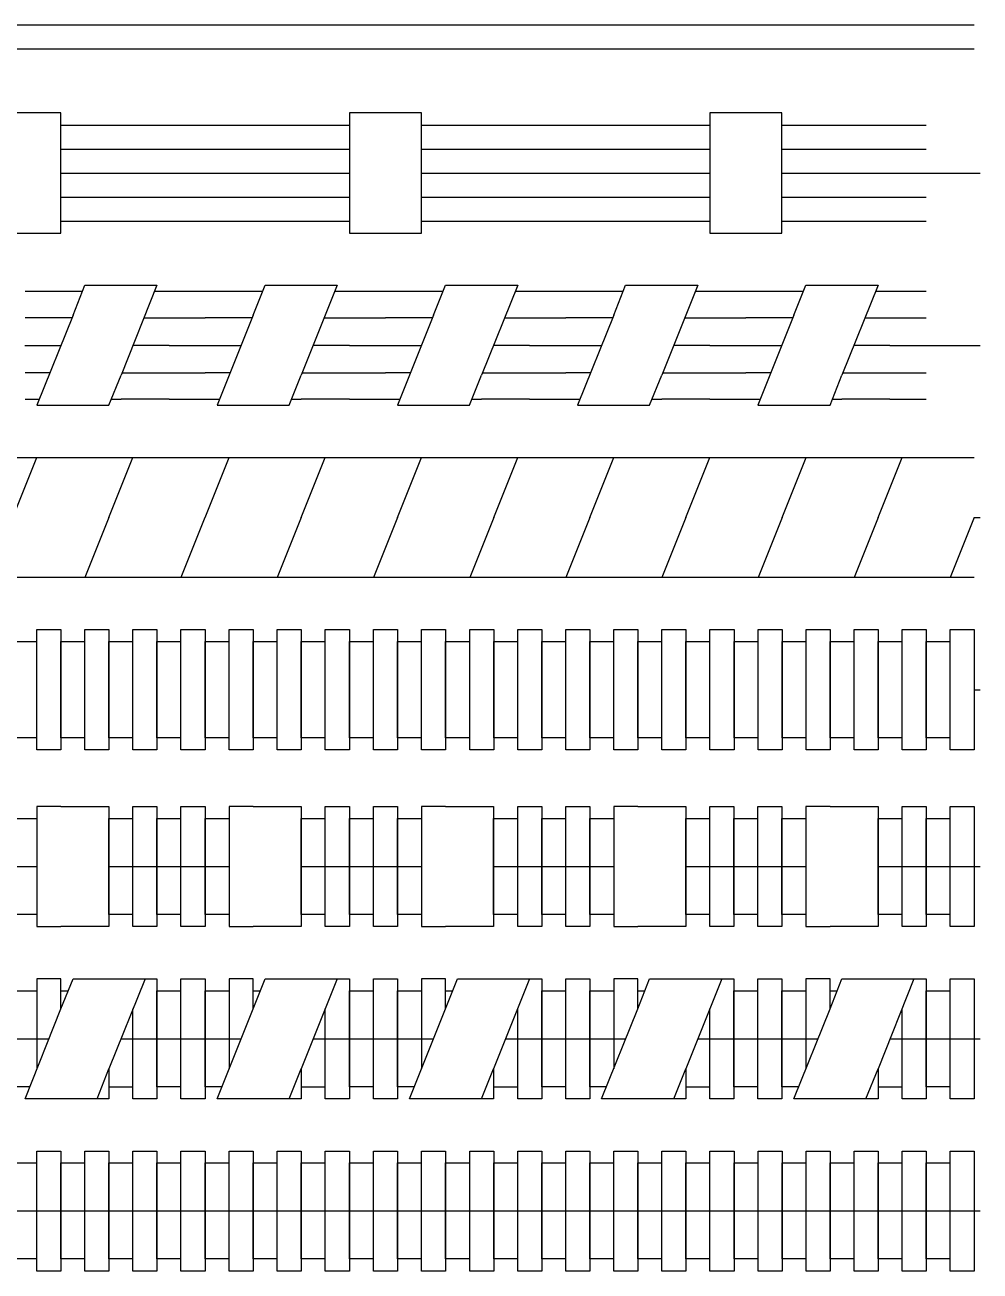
# Model space of a CAD drawing. Header units: inches. Extents: x 47316 to 59086, y 3141 to 11743.
# Drawn here: x 47394.4 to 47434.2, y 7550.7 to 7602.6 of the extents above; entities that cross this region are included whole.
import ezdxf

# ---------------------------------------------------------------- set-up
doc = ezdxf.new("R2010")
doc.units = ezdxf.units.IN
doc.header["$MEASUREMENT"] = 0

msp = doc.modelspace()

# ---------------------------------------------------------------- linework, layer by layer
at = {"color": 0, "lineweight": -3}
for p, q in [((47393.925, 7602.622), (47395.926, 7602.622)), ((47395.926, 7602.622), (47397.927, 7602.622)), ((47397.927, 7602.622), (47399.928, 7602.622)), ((47399.928, 7602.622), (47401.942, 7602.622)), ((47401.942, 7602.622), (47403.943, 7602.622)), ((47403.943, 7602.622), (47405.945, 7602.622)), ((47405.945, 7602.622), (47407.946, 7602.622)), ((47407.946, 7602.622), (47409.947, 7602.622)), ((47409.947, 7602.622), (47411.948, 7602.622)), ((47411.948, 7602.622), (47413.962, 7602.622)), ((47413.962, 7602.622), (47415.963, 7602.622)), ((47415.963, 7602.622), (47417.964, 7602.622)), ((47417.964, 7602.622), (47419.965, 7602.622)), ((47419.965, 7602.622), (47421.967, 7602.622)), ((47421.967, 7602.622), (47423.98, 7602.622)), ((47423.98, 7602.622), (47425.982, 7602.622)), ((47425.982, 7602.622), (47427.983, 7602.622)), ((47427.983, 7602.622), (47429.984, 7602.622)), ((47429.984, 7602.622), (47431.985, 7602.622)), ((47431.985, 7602.622), (47433.986, 7602.622)), ((47393.925, 7601.622), (47395.926, 7601.622)), ((47395.926, 7601.622), (47397.927, 7601.622)), ((47397.927, 7601.622), (47399.928, 7601.622)), ((47399.928, 7601.622), (47401.942, 7601.622)), ((47401.942, 7601.622), (47403.943, 7601.622)), ((47403.943, 7601.622), (47405.945, 7601.622)), ((47405.945, 7601.622), (47407.946, 7601.622)), ((47407.946, 7601.622), (47409.947, 7601.622)), ((47409.947, 7601.622), (47411.948, 7601.622)), ((47411.948, 7601.622), (47413.962, 7601.622)), ((47413.962, 7601.622), (47415.963, 7601.622)), ((47415.963, 7601.622), (47417.964, 7601.622)), ((47417.964, 7601.622), (47419.965, 7601.622)), ((47419.965, 7601.622), (47421.967, 7601.622)), ((47421.967, 7601.622), (47423.98, 7601.622)), ((47423.98, 7601.622), (47425.982, 7601.622)), ((47425.982, 7601.622), (47427.983, 7601.622)), ((47427.983, 7601.622), (47429.984, 7601.622)), ((47429.984, 7601.622), (47431.985, 7601.622)), ((47431.985, 7601.622), (47433.986, 7601.622)), ((47394.431, 7598.953), (47392.924, 7598.953)), ((47395.926, 7598.953), (47394.431, 7598.953)), ((47395.926, 7593.938), (47395.926, 7598.953)), ((47409.453, 7598.953), (47407.946, 7598.953)), ((47407.946, 7598.953), (47407.946, 7593.938)), ((47410.948, 7598.953), (47409.453, 7598.953)), ((47410.948, 7593.938), (47410.948, 7598.953)), ((47424.474, 7598.953), (47422.967, 7598.953)), ((47422.967, 7598.953), (47422.967, 7593.938)), ((47425.969, 7598.953), (47424.474, 7598.953)), ((47425.969, 7593.938), (47425.969, 7598.953)), ((47395.926, 7598.447), (47397.927, 7598.447)), ((47397.927, 7598.447), (47399.928, 7598.447)), ((47399.928, 7598.447), (47401.942, 7598.447)), ((47401.942, 7598.447), (47403.943, 7598.447)), ((47403.943, 7598.447), (47405.945, 7598.447)), ((47405.945, 7598.447), (47407.946, 7598.447)), ((47410.948, 7598.447), (47412.949, 7598.447)), ((47412.949, 7598.447), (47414.95, 7598.447)), ((47414.95, 7598.447), (47416.964, 7598.447)), ((47416.964, 7598.447), (47418.965, 7598.447)), ((47418.965, 7598.447), (47420.966, 7598.447)), ((47420.966, 7598.447), (47422.967, 7598.447)), ((47425.969, 7598.447), (47427.97, 7598.447)), ((47427.97, 7598.447), (47429.984, 7598.447)), ((47429.984, 7598.447), (47431.985, 7598.447)), ((47395.926, 7597.446), (47397.927, 7597.446)), ((47397.927, 7597.446), (47399.928, 7597.446)), ((47399.928, 7597.446), (47401.942, 7597.446)), ((47401.942, 7597.446), (47403.943, 7597.446)), ((47403.943, 7597.446), (47405.945, 7597.446)), ((47405.945, 7597.446), (47407.946, 7597.446)), ((47410.948, 7597.446), (47412.949, 7597.446)), ((47412.949, 7597.446), (47414.95, 7597.446)), ((47414.95, 7597.446), (47416.964, 7597.446)), ((47416.964, 7597.446), (47418.965, 7597.446)), ((47418.965, 7597.446), (47420.966, 7597.446)), ((47420.966, 7597.446), (47422.967, 7597.446)), ((47425.969, 7597.446), (47427.97, 7597.446)), ((47427.97, 7597.446), (47429.984, 7597.446)), ((47429.984, 7597.446), (47431.985, 7597.446)), ((47395.926, 7596.446), (47397.927, 7596.446)), ((47397.927, 7596.446), (47399.928, 7596.446)), ((47399.928, 7596.446), (47401.942, 7596.446)), ((47401.942, 7596.446), (47403.943, 7596.446)), ((47403.943, 7596.446), (47405.945, 7596.446)), ((47405.945, 7596.446), (47407.946, 7596.446)), ((47410.948, 7596.446), (47412.949, 7596.446)), ((47412.949, 7596.446), (47414.95, 7596.446)), ((47414.95, 7596.446), (47416.964, 7596.446)), ((47416.964, 7596.446), (47418.965, 7596.446)), ((47418.965, 7596.446), (47420.966, 7596.446)), ((47420.966, 7596.446), (47422.967, 7596.446)), ((47425.969, 7596.446), (47427.97, 7596.446)), ((47427.97, 7596.446), (47429.984, 7596.446)), ((47429.984, 7596.446), (47431.985, 7596.446)), ((47431.985, 7596.446), (47434.234, 7596.446)), ((47395.926, 7595.445), (47397.927, 7595.445)), ((47397.927, 7595.445), (47399.928, 7595.445)), ((47399.928, 7595.445), (47401.942, 7595.445)), ((47401.942, 7595.445), (47403.943, 7595.445)), ((47403.943, 7595.445), (47405.945, 7595.445)), ((47405.945, 7595.445), (47407.946, 7595.445)), ((47410.948, 7595.445), (47412.949, 7595.445)), ((47412.949, 7595.445), (47414.95, 7595.445)), ((47414.95, 7595.445), (47416.964, 7595.445)), ((47416.964, 7595.445), (47418.965, 7595.445)), ((47418.965, 7595.445), (47420.966, 7595.445)), ((47420.966, 7595.445), (47422.967, 7595.445)), ((47425.969, 7595.445), (47427.97, 7595.445)), ((47427.97, 7595.445), (47429.984, 7595.445)), ((47429.984, 7595.445), (47431.985, 7595.445)), ((47395.926, 7594.444), (47397.927, 7594.444)), ((47397.927, 7594.444), (47399.928, 7594.444)), ((47399.928, 7594.444), (47401.942, 7594.444)), ((47401.942, 7594.444), (47403.943, 7594.444)), ((47403.943, 7594.444), (47405.945, 7594.444)), ((47405.945, 7594.444), (47407.946, 7594.444)), ((47410.948, 7594.444), (47412.949, 7594.444)), ((47412.949, 7594.444), (47414.95, 7594.444)), ((47414.95, 7594.444), (47416.964, 7594.444)), ((47416.964, 7594.444), (47418.965, 7594.444)), ((47418.965, 7594.444), (47420.966, 7594.444)), ((47420.966, 7594.444), (47422.967, 7594.444)), ((47425.969, 7594.444), (47427.97, 7594.444)), ((47427.97, 7594.444), (47429.984, 7594.444)), ((47429.984, 7594.444), (47431.985, 7594.444)), ((47392.924, 7593.938), (47394.431, 7593.938)), ((47394.431, 7593.938), (47395.926, 7593.938)), ((47407.946, 7593.938), (47409.453, 7593.938)), ((47409.453, 7593.938), (47410.948, 7593.938)), ((47422.967, 7593.938), (47424.474, 7593.938)), ((47424.474, 7593.938), (47425.969, 7593.938)), ((47396.432, 7590.528), (47396.927, 7591.776)), ((47396.927, 7591.776), (47398.434, 7591.776)), ((47398.434, 7591.776), (47399.928, 7591.776)), ((47399.928, 7591.776), (47398.434, 7588.021)), ((47403.943, 7590.528), (47404.437, 7591.776)), ((47404.437, 7591.776), (47405.945, 7591.776)), ((47405.945, 7591.776), (47407.439, 7591.776)), ((47407.439, 7591.776), (47405.945, 7588.021)), ((47411.454, 7590.528), (47411.948, 7591.776)), ((47411.948, 7591.776), (47413.455, 7591.776)), ((47413.455, 7591.776), (47414.962, 7591.776)), ((47414.962, 7591.776), (47413.455, 7588.021)), ((47418.965, 7590.528), (47419.459, 7591.776)), ((47419.459, 7591.776), (47420.966, 7591.776)), ((47420.966, 7591.776), (47422.473, 7591.776)), ((47422.473, 7591.776), (47420.966, 7588.021)), ((47426.476, 7590.528), (47426.97, 7591.776)), ((47426.97, 7591.776), (47428.477, 7591.776)), ((47428.477, 7591.776), (47429.984, 7591.776)), ((47429.984, 7591.776), (47428.477, 7588.021)), ((47394.431, 7591.529), (47396.432, 7591.529)), ((47396.432, 7591.529), (47396.828, 7591.529)), ((47399.83, 7591.529), (47400.435, 7591.529)), ((47400.435, 7591.529), (47401.942, 7591.529)), ((47401.942, 7591.529), (47403.943, 7591.529)), ((47403.943, 7591.529), (47404.339, 7591.529)), ((47407.34, 7591.529), (47407.946, 7591.529)), ((47407.946, 7591.529), (47409.453, 7591.529)), ((47409.453, 7591.529), (47411.454, 7591.529)), ((47411.454, 7591.529), (47411.849, 7591.529)), ((47414.851, 7591.529), (47415.457, 7591.529)), ((47415.457, 7591.529), (47416.964, 7591.529)), ((47416.964, 7591.529), (47418.965, 7591.529)), ((47418.965, 7591.529), (47419.36, 7591.529)), ((47422.362, 7591.529), (47422.967, 7591.529)), ((47422.967, 7591.529), (47424.474, 7591.529)), ((47424.474, 7591.529), (47426.476, 7591.529)), ((47426.476, 7591.529), (47426.871, 7591.529)), ((47429.885, 7591.529), (47430.478, 7591.529)), ((47430.478, 7591.529), (47431.985, 7591.529)), ((47396.383, 7590.417), (47394.431, 7590.417)), ((47396.432, 7590.528), (47394.925, 7586.773)), ((47399.385, 7590.417), (47400.435, 7590.417)), ((47400.435, 7590.417), (47401.942, 7590.417)), ((47403.894, 7590.417), (47401.942, 7590.417)), ((47403.943, 7590.528), (47402.436, 7586.773)), ((47406.896, 7590.417), (47407.946, 7590.417)), ((47407.946, 7590.417), (47409.453, 7590.417)), ((47411.405, 7590.417), (47409.453, 7590.417)), ((47411.454, 7590.528), (47409.947, 7586.773)), ((47414.407, 7590.417), (47415.457, 7590.417)), ((47415.457, 7590.417), (47416.964, 7590.417)), ((47418.915, 7590.417), (47416.964, 7590.417)), ((47418.965, 7590.528), (47417.458, 7586.773)), ((47421.917, 7590.417), (47422.967, 7590.417)), ((47422.967, 7590.417), (47424.474, 7590.417)), ((47426.426, 7590.417), (47424.474, 7590.417)), ((47426.476, 7590.528), (47424.969, 7586.773)), ((47429.428, 7590.417), (47430.478, 7590.417)), ((47430.478, 7590.417), (47431.985, 7590.417)), ((47394.419, 7589.268), (47394.431, 7589.268)), ((47394.431, 7589.268), (47395.926, 7589.268)), ((47400.435, 7589.268), (47398.928, 7589.268)), ((47400.435, 7589.268), (47401.942, 7589.268)), ((47401.942, 7589.268), (47403.437, 7589.268)), ((47407.946, 7589.268), (47406.439, 7589.268)), ((47407.946, 7589.268), (47409.453, 7589.268)), ((47409.453, 7589.268), (47410.948, 7589.268)), ((47415.457, 7589.268), (47413.949, 7589.268)), ((47415.457, 7589.268), (47416.964, 7589.268)), ((47416.964, 7589.268), (47418.458, 7589.268)), ((47422.967, 7589.268), (47421.473, 7589.268)), ((47422.967, 7589.268), (47424.474, 7589.268)), ((47424.474, 7589.268), (47425.969, 7589.268)), ((47430.478, 7589.268), (47428.983, 7589.268)), ((47430.478, 7589.268), (47431.985, 7589.268)), ((47431.985, 7589.268), (47434.234, 7589.268)), ((47395.481, 7588.119), (47394.431, 7588.119)), ((47397.927, 7586.773), (47398.434, 7588.021)), ((47398.483, 7588.119), (47400.435, 7588.119)), ((47400.435, 7588.119), (47401.942, 7588.119)), ((47402.992, 7588.119), (47401.942, 7588.119)), ((47405.438, 7586.773), (47405.945, 7588.021)), ((47405.994, 7588.119), (47407.946, 7588.119)), ((47407.946, 7588.119), (47409.453, 7588.119)), ((47410.503, 7588.119), (47409.453, 7588.119)), ((47412.949, 7586.773), (47413.455, 7588.021)), ((47413.505, 7588.119), (47415.457, 7588.119)), ((47415.457, 7588.119), (47416.964, 7588.119)), ((47418.014, 7588.119), (47416.964, 7588.119)), ((47420.46, 7586.773), (47420.966, 7588.021)), ((47421.016, 7588.119), (47422.967, 7588.119)), ((47422.967, 7588.119), (47424.474, 7588.119)), ((47425.524, 7588.119), (47424.474, 7588.119)), ((47427.983, 7586.773), (47428.477, 7588.021)), ((47428.526, 7588.119), (47430.478, 7588.119)), ((47430.478, 7588.119), (47431.985, 7588.119)), ((47394.431, 7587.02), (47395.024, 7587.02)), ((47398.026, 7587.02), (47398.434, 7587.02)), ((47400.435, 7587.02), (47398.434, 7587.02)), ((47400.435, 7587.02), (47401.942, 7587.02)), ((47401.942, 7587.02), (47402.535, 7587.02)), ((47405.537, 7587.02), (47405.945, 7587.02)), ((47407.946, 7587.02), (47405.945, 7587.02)), ((47407.946, 7587.02), (47409.453, 7587.02)), ((47409.453, 7587.02), (47410.046, 7587.02)), ((47413.048, 7587.02), (47413.455, 7587.02)), ((47415.457, 7587.02), (47413.455, 7587.02)), ((47415.457, 7587.02), (47416.964, 7587.02)), ((47416.964, 7587.02), (47417.557, 7587.02)), ((47420.571, 7587.02), (47420.966, 7587.02)), ((47422.967, 7587.02), (47420.966, 7587.02)), ((47422.967, 7587.02), (47424.474, 7587.02)), ((47424.474, 7587.02), (47425.067, 7587.02)), ((47428.082, 7587.02), (47428.477, 7587.02)), ((47430.478, 7587.02), (47428.477, 7587.02)), ((47430.478, 7587.02), (47431.985, 7587.02)), ((47394.925, 7586.773), (47396.432, 7586.773)), ((47396.432, 7586.773), (47397.927, 7586.773)), ((47402.436, 7586.773), (47403.943, 7586.773)), ((47403.943, 7586.773), (47405.438, 7586.773)), ((47409.947, 7586.773), (47411.454, 7586.773)), ((47411.454, 7586.773), (47412.949, 7586.773)), ((47417.458, 7586.773), (47418.965, 7586.773)), ((47418.965, 7586.773), (47420.46, 7586.773)), ((47424.969, 7586.773), (47426.476, 7586.773)), ((47426.476, 7586.773), (47427.983, 7586.773)), ((47393.925, 7582.091), (47394.925, 7584.599)), ((47393.925, 7584.599), (47395.926, 7584.599)), ((47395.926, 7584.599), (47397.927, 7584.599)), ((47397.927, 7582.091), (47398.928, 7584.599)), ((47397.927, 7584.599), (47399.928, 7584.599)), ((47399.928, 7584.599), (47401.93, 7584.599)), ((47401.942, 7582.091), (47402.943, 7584.599)), ((47401.942, 7584.599), (47403.943, 7584.599)), ((47403.943, 7584.599), (47405.945, 7584.599)), ((47405.945, 7582.091), (47406.945, 7584.599)), ((47405.945, 7584.599), (47407.946, 7584.599)), ((47407.946, 7584.599), (47409.947, 7584.599)), ((47409.947, 7582.091), (47410.948, 7584.599)), ((47409.947, 7584.599), (47411.948, 7584.599)), ((47411.948, 7584.599), (47413.962, 7584.599)), ((47413.962, 7582.091), (47414.962, 7584.599)), ((47413.962, 7584.599), (47415.963, 7584.599)), ((47415.963, 7584.599), (47417.964, 7584.599)), ((47417.964, 7582.091), (47418.965, 7584.599)), ((47417.964, 7584.599), (47419.965, 7584.599)), ((47419.965, 7584.599), (47421.967, 7584.599)), ((47421.967, 7582.091), (47422.967, 7584.599)), ((47421.967, 7584.599), (47423.98, 7584.599)), ((47423.98, 7584.599), (47425.982, 7584.599)), ((47425.982, 7582.091), (47426.982, 7584.599)), ((47425.982, 7584.599), (47427.983, 7584.599)), ((47427.983, 7584.599), (47429.984, 7584.599)), ((47429.984, 7582.091), (47430.985, 7584.599)), ((47429.984, 7584.599), (47431.985, 7584.599)), ((47431.985, 7584.599), (47433.986, 7584.599)), ((47397.927, 7582.091), (47396.927, 7579.596)), ((47401.93, 7582.091), (47400.929, 7579.596)), ((47405.945, 7582.091), (47404.944, 7579.596)), ((47409.947, 7582.091), (47408.946, 7579.596)), ((47413.962, 7582.091), (47412.961, 7579.596)), ((47417.964, 7582.091), (47416.964, 7579.596)), ((47421.967, 7582.091), (47420.966, 7579.596)), ((47425.982, 7582.091), (47424.981, 7579.596)), ((47429.984, 7582.091), (47428.983, 7579.596)), ((47433.986, 7582.091), (47432.986, 7579.596)), ((47433.986, 7582.091), (47434.234, 7582.091)), ((47395.926, 7579.596), (47393.925, 7579.596)), ((47397.927, 7579.596), (47395.926, 7579.596)), ((47399.928, 7579.596), (47397.927, 7579.596)), ((47401.93, 7579.596), (47399.928, 7579.596)), ((47403.943, 7579.596), (47401.942, 7579.596)), ((47405.945, 7579.596), (47403.943, 7579.596)), ((47407.946, 7579.596), (47405.945, 7579.596)), ((47409.947, 7579.596), (47407.946, 7579.596)), ((47411.948, 7579.596), (47409.947, 7579.596)), ((47413.962, 7579.596), (47411.948, 7579.596)), ((47415.963, 7579.596), (47413.962, 7579.596)), ((47417.964, 7579.596), (47415.963, 7579.596)), ((47419.965, 7579.596), (47417.964, 7579.596)), ((47421.967, 7579.596), (47419.965, 7579.596)), ((47423.98, 7579.596), (47421.967, 7579.596)), ((47425.982, 7579.596), (47423.98, 7579.596)), ((47427.983, 7579.596), (47425.982, 7579.596)), ((47429.984, 7579.596), (47427.983, 7579.596)), ((47431.985, 7579.596), (47429.984, 7579.596)), ((47433.986, 7579.596), (47431.985, 7579.596)), ((47394.925, 7577.422), (47395.926, 7577.422)), ((47394.925, 7572.418), (47394.925, 7577.422)), ((47395.926, 7577.422), (47395.926, 7572.418)), ((47396.927, 7577.422), (47397.927, 7577.422)), ((47396.927, 7572.418), (47396.927, 7577.422)), ((47397.927, 7577.422), (47397.927, 7572.418)), ((47398.928, 7577.422), (47399.928, 7577.422)), ((47398.928, 7572.418), (47398.928, 7577.422)), ((47399.928, 7577.422), (47399.928, 7572.418)), ((47400.929, 7577.422), (47401.942, 7577.422)), ((47400.929, 7572.418), (47400.929, 7577.422)), ((47401.942, 7577.422), (47401.942, 7572.418)), ((47402.943, 7577.422), (47403.943, 7577.422)), ((47402.943, 7572.418), (47402.943, 7577.422)), ((47403.943, 7577.422), (47403.943, 7572.418)), ((47404.944, 7577.422), (47405.945, 7577.422)), ((47404.944, 7572.418), (47404.944, 7577.422)), ((47405.945, 7577.422), (47405.945, 7572.418)), ((47406.945, 7577.422), (47407.946, 7577.422)), ((47406.945, 7572.418), (47406.945, 7577.422)), ((47407.946, 7577.422), (47407.946, 7572.418)), ((47408.946, 7577.422), (47409.947, 7577.422)), ((47408.946, 7572.418), (47408.946, 7577.422)), ((47409.947, 7577.422), (47409.947, 7572.418)), ((47410.948, 7577.422), (47411.948, 7577.422)), ((47410.948, 7572.418), (47410.948, 7577.422)), ((47411.948, 7577.422), (47411.948, 7572.418)), ((47412.961, 7577.422), (47413.962, 7577.422)), ((47412.961, 7572.418), (47412.961, 7577.422)), ((47413.962, 7577.422), (47413.962, 7572.418)), ((47414.962, 7577.422), (47415.963, 7577.422)), ((47414.962, 7572.418), (47414.962, 7577.422)), ((47415.963, 7577.422), (47415.963, 7572.418)), ((47416.964, 7577.422), (47417.964, 7577.422)), ((47416.964, 7572.418), (47416.964, 7577.422)), ((47417.964, 7577.422), (47417.964, 7572.418)), ((47418.965, 7577.422), (47419.965, 7577.422)), ((47418.965, 7572.418), (47418.965, 7577.422)), ((47419.965, 7577.422), (47419.965, 7572.418)), ((47420.966, 7577.422), (47421.967, 7577.422)), ((47420.966, 7572.418), (47420.966, 7577.422)), ((47421.967, 7577.422), (47421.967, 7572.418)), ((47422.967, 7577.422), (47423.98, 7577.422)), ((47422.967, 7572.418), (47422.967, 7577.422)), ((47423.98, 7577.422), (47423.98, 7572.418)), ((47424.981, 7577.422), (47425.982, 7577.422)), ((47424.981, 7572.418), (47424.981, 7577.422)), ((47425.982, 7577.422), (47425.982, 7572.418)), ((47426.982, 7577.422), (47427.983, 7577.422)), ((47426.982, 7572.418), (47426.982, 7577.422)), ((47427.983, 7577.422), (47427.983, 7572.418)), ((47428.983, 7577.422), (47429.984, 7577.422)), ((47428.983, 7572.418), (47428.983, 7577.422)), ((47429.984, 7577.422), (47429.984, 7572.418)), ((47430.985, 7577.422), (47431.985, 7577.422)), ((47430.985, 7572.418), (47430.985, 7577.422)), ((47431.985, 7577.422), (47431.985, 7572.418)), ((47432.986, 7577.422), (47433.986, 7577.422)), ((47432.986, 7572.418), (47432.986, 7577.422)), ((47433.986, 7577.422), (47433.986, 7572.418)), ((47393.925, 7576.927), (47394.925, 7576.927)), ((47395.926, 7572.913), (47395.926, 7576.927)), ((47395.926, 7576.927), (47396.927, 7576.927)), ((47397.927, 7572.913), (47397.927, 7576.927)), ((47397.927, 7576.927), (47398.928, 7576.927)), ((47399.928, 7572.913), (47399.928, 7576.927)), ((47399.928, 7576.927), (47400.929, 7576.927)), ((47401.942, 7572.913), (47401.942, 7576.927)), ((47401.942, 7576.927), (47402.943, 7576.927)), ((47403.943, 7572.913), (47403.943, 7576.927)), ((47403.943, 7576.927), (47404.944, 7576.927)), ((47405.945, 7572.913), (47405.945, 7576.927)), ((47405.945, 7576.927), (47406.945, 7576.927)), ((47407.946, 7572.913), (47407.946, 7576.927)), ((47407.946, 7576.927), (47408.946, 7576.927)), ((47409.947, 7572.913), (47409.947, 7576.927)), ((47409.947, 7576.927), (47410.948, 7576.927)), ((47411.948, 7572.913), (47411.948, 7576.927)), ((47411.948, 7576.927), (47412.961, 7576.927)), ((47413.962, 7572.913), (47413.962, 7576.927)), ((47413.962, 7576.927), (47414.962, 7576.927)), ((47415.963, 7572.913), (47415.963, 7576.927)), ((47415.963, 7576.927), (47416.964, 7576.927)), ((47417.964, 7572.913), (47417.964, 7576.927)), ((47417.964, 7576.927), (47418.965, 7576.927)), ((47419.965, 7572.913), (47419.965, 7576.927)), ((47419.965, 7576.927), (47420.966, 7576.927)), ((47421.967, 7572.913), (47421.967, 7576.927)), ((47421.967, 7576.927), (47422.967, 7576.927)), ((47423.98, 7572.913), (47423.98, 7576.927)), ((47423.98, 7576.927), (47424.981, 7576.927)), ((47425.982, 7572.913), (47425.982, 7576.927)), ((47425.982, 7576.927), (47426.982, 7576.927)), ((47427.983, 7572.913), (47427.983, 7576.927)), ((47427.983, 7576.927), (47428.983, 7576.927)), ((47429.984, 7572.913), (47429.984, 7576.927)), ((47429.984, 7576.927), (47430.985, 7576.927)), ((47431.985, 7572.913), (47431.985, 7576.927)), ((47431.985, 7576.927), (47432.986, 7576.927)), ((47433.986, 7574.914), (47434.234, 7574.914)), ((47394.925, 7572.913), (47393.925, 7572.913)), ((47396.927, 7572.913), (47395.926, 7572.913)), ((47398.928, 7572.913), (47397.927, 7572.913)), ((47400.929, 7572.913), (47399.928, 7572.913)), ((47402.943, 7572.913), (47401.942, 7572.913)), ((47404.944, 7572.913), (47403.943, 7572.913)), ((47406.945, 7572.913), (47405.945, 7572.913)), ((47408.946, 7572.913), (47407.946, 7572.913)), ((47410.948, 7572.913), (47409.947, 7572.913)), ((47412.961, 7572.913), (47411.948, 7572.913)), ((47414.962, 7572.913), (47413.962, 7572.913)), ((47416.964, 7572.913), (47415.963, 7572.913)), ((47418.965, 7572.913), (47417.964, 7572.913)), ((47420.966, 7572.913), (47419.965, 7572.913)), ((47422.967, 7572.913), (47421.967, 7572.913)), ((47424.981, 7572.913), (47423.98, 7572.913)), ((47426.982, 7572.913), (47425.982, 7572.913)), ((47428.983, 7572.913), (47427.983, 7572.913)), ((47430.985, 7572.913), (47429.984, 7572.913)), ((47432.986, 7572.913), (47431.985, 7572.913)), ((47395.926, 7572.418), (47394.925, 7572.418)), ((47397.927, 7572.418), (47396.927, 7572.418)), ((47399.928, 7572.418), (47398.928, 7572.418)), ((47401.942, 7572.418), (47400.929, 7572.418)), ((47403.943, 7572.418), (47402.943, 7572.418)), ((47405.945, 7572.418), (47404.944, 7572.418)), ((47407.946, 7572.418), (47406.945, 7572.418)), ((47409.947, 7572.418), (47408.946, 7572.418)), ((47411.948, 7572.418), (47410.948, 7572.418)), ((47413.962, 7572.418), (47412.961, 7572.418)), ((47415.963, 7572.418), (47414.962, 7572.418)), ((47417.964, 7572.418), (47416.964, 7572.418)), ((47419.965, 7572.418), (47418.965, 7572.418)), ((47421.967, 7572.418), (47420.966, 7572.418)), ((47423.98, 7572.418), (47422.967, 7572.418)), ((47425.982, 7572.418), (47424.981, 7572.418)), ((47427.983, 7572.418), (47426.982, 7572.418)), ((47429.984, 7572.418), (47428.983, 7572.418)), ((47431.985, 7572.418), (47430.985, 7572.418)), ((47433.986, 7572.418), (47432.986, 7572.418)), ((47395.926, 7570.047), (47394.925, 7570.047)), ((47394.925, 7570.047), (47394.925, 7565.044)), ((47395.926, 7570.047), (47397.927, 7570.047)), ((47397.927, 7570.047), (47397.927, 7565.044)), ((47398.928, 7570.047), (47399.928, 7570.047)), ((47398.928, 7565.044), (47398.928, 7570.047)), ((47399.928, 7570.047), (47399.928, 7565.044)), ((47400.929, 7570.047), (47401.942, 7570.047)), ((47400.929, 7565.044), (47400.929, 7570.047)), ((47401.942, 7570.047), (47401.942, 7565.044)), ((47403.943, 7570.047), (47402.943, 7570.047)), ((47402.943, 7570.047), (47402.943, 7565.044)), ((47403.943, 7570.047), (47405.945, 7570.047)), ((47405.945, 7570.047), (47405.945, 7565.044)), ((47406.945, 7570.047), (47407.946, 7570.047)), ((47406.945, 7565.044), (47406.945, 7570.047)), ((47407.946, 7570.047), (47407.946, 7565.044)), ((47408.946, 7570.047), (47409.947, 7570.047)), ((47408.946, 7565.044), (47408.946, 7570.047)), ((47409.947, 7570.047), (47409.947, 7565.044)), ((47411.948, 7570.047), (47410.948, 7570.047)), ((47410.948, 7570.047), (47410.948, 7565.044)), ((47411.948, 7570.047), (47413.949, 7570.047)), ((47413.949, 7570.047), (47413.949, 7565.044)), ((47414.962, 7570.047), (47415.963, 7570.047)), ((47414.962, 7565.044), (47414.962, 7570.047)), ((47415.963, 7570.047), (47415.963, 7565.044)), ((47416.964, 7570.047), (47417.964, 7570.047)), ((47416.964, 7565.044), (47416.964, 7570.047)), ((47417.964, 7570.047), (47417.964, 7565.044)), ((47419.965, 7570.047), (47418.965, 7570.047)), ((47418.965, 7570.047), (47418.965, 7565.044)), ((47419.965, 7570.047), (47421.967, 7570.047)), ((47421.967, 7570.047), (47421.967, 7565.044)), ((47422.967, 7570.047), (47423.968, 7570.047)), ((47422.967, 7565.044), (47422.967, 7570.047)), ((47423.968, 7570.047), (47423.968, 7565.044)), ((47424.969, 7570.047), (47425.969, 7570.047)), ((47424.969, 7565.044), (47424.969, 7570.047)), ((47425.969, 7570.047), (47425.969, 7565.044)), ((47427.983, 7570.047), (47426.97, 7570.047)), ((47426.97, 7570.047), (47426.97, 7565.044)), ((47427.983, 7570.047), (47429.984, 7570.047)), ((47429.984, 7570.047), (47429.984, 7565.044)), ((47430.985, 7570.047), (47431.985, 7570.047)), ((47430.985, 7565.044), (47430.985, 7570.047)), ((47431.985, 7570.047), (47431.985, 7565.044)), ((47432.986, 7570.047), (47433.986, 7570.047)), ((47432.986, 7565.044), (47432.986, 7570.047)), ((47433.986, 7570.047), (47433.986, 7565.044)), ((47393.925, 7569.552), (47394.925, 7569.552)), ((47397.927, 7565.55), (47397.927, 7569.552)), ((47397.927, 7569.552), (47398.928, 7569.552)), ((47399.928, 7565.55), (47399.928, 7569.552)), ((47399.928, 7569.552), (47400.929, 7569.552)), ((47401.942, 7565.55), (47401.942, 7569.552)), ((47401.942, 7569.552), (47402.943, 7569.552)), ((47405.945, 7565.55), (47405.945, 7569.552)), ((47405.945, 7569.552), (47406.945, 7569.552)), ((47407.946, 7565.55), (47407.946, 7569.552)), ((47407.946, 7569.552), (47408.946, 7569.552)), ((47409.947, 7565.55), (47409.947, 7569.552)), ((47409.947, 7569.552), (47410.948, 7569.552)), ((47413.949, 7565.55), (47413.949, 7569.552)), ((47413.949, 7569.552), (47414.962, 7569.552)), ((47415.963, 7565.55), (47415.963, 7569.552)), ((47415.963, 7569.552), (47416.964, 7569.552)), ((47417.964, 7565.55), (47417.964, 7569.552)), ((47417.964, 7569.552), (47418.965, 7569.552)), ((47421.967, 7565.55), (47421.967, 7569.552)), ((47421.967, 7569.552), (47422.967, 7569.552)), ((47423.968, 7565.55), (47423.968, 7569.552)), ((47423.968, 7569.552), (47424.969, 7569.552)), ((47425.969, 7565.55), (47425.969, 7569.552)), ((47425.969, 7569.552), (47426.97, 7569.552)), ((47429.984, 7565.55), (47429.984, 7569.552)), ((47429.984, 7569.552), (47430.985, 7569.552)), ((47431.985, 7565.55), (47431.985, 7569.552)), ((47431.985, 7569.552), (47432.986, 7569.552)), ((47393.925, 7567.551), (47394.925, 7567.551)), ((47397.927, 7567.551), (47399.928, 7567.551)), ((47399.928, 7567.551), (47401.942, 7567.551)), ((47401.942, 7567.551), (47402.943, 7567.551)), ((47405.945, 7567.551), (47407.946, 7567.551)), ((47407.946, 7567.551), (47409.947, 7567.551)), ((47409.947, 7567.551), (47410.948, 7567.551)), ((47413.949, 7567.551), (47415.963, 7567.551)), ((47415.963, 7567.551), (47417.964, 7567.551)), ((47417.964, 7567.551), (47418.965, 7567.551)), ((47421.967, 7567.551), (47423.968, 7567.551)), ((47423.968, 7567.551), (47425.969, 7567.551)), ((47425.969, 7567.551), (47426.97, 7567.551)), ((47429.984, 7567.551), (47431.985, 7567.551)), ((47431.985, 7567.551), (47433.986, 7567.551)), ((47433.986, 7567.551), (47434.234, 7567.551)), ((47394.925, 7565.55), (47393.925, 7565.55)), ((47398.928, 7565.55), (47397.927, 7565.55)), ((47400.929, 7565.55), (47399.928, 7565.55)), ((47402.943, 7565.55), (47401.942, 7565.55)), ((47406.945, 7565.55), (47405.945, 7565.55)), ((47408.946, 7565.55), (47407.946, 7565.55)), ((47410.948, 7565.55), (47409.947, 7565.55)), ((47414.962, 7565.55), (47413.949, 7565.55)), ((47416.964, 7565.55), (47415.963, 7565.55)), ((47418.965, 7565.55), (47417.964, 7565.55)), ((47422.967, 7565.55), (47421.967, 7565.55)), ((47424.969, 7565.55), (47423.968, 7565.55)), ((47426.97, 7565.55), (47425.969, 7565.55)), ((47430.985, 7565.55), (47429.984, 7565.55)), ((47432.986, 7565.55), (47431.985, 7565.55)), ((47394.925, 7565.044), (47395.926, 7565.044)), ((47397.927, 7565.044), (47395.926, 7565.044)), ((47399.928, 7565.044), (47398.928, 7565.044)), ((47401.942, 7565.044), (47400.929, 7565.044)), ((47402.943, 7565.044), (47403.943, 7565.044)), ((47405.945, 7565.044), (47403.943, 7565.044)), ((47407.946, 7565.044), (47406.945, 7565.044)), ((47409.947, 7565.044), (47408.946, 7565.044)), ((47410.948, 7565.044), (47411.948, 7565.044)), ((47413.949, 7565.044), (47411.948, 7565.044)), ((47415.963, 7565.044), (47414.962, 7565.044)), ((47417.964, 7565.044), (47416.964, 7565.044)), ((47418.965, 7565.044), (47419.965, 7565.044)), ((47421.967, 7565.044), (47419.965, 7565.044)), ((47423.968, 7565.044), (47422.967, 7565.044)), ((47425.969, 7565.044), (47424.969, 7565.044)), ((47426.97, 7565.044), (47427.983, 7565.044)), ((47429.984, 7565.044), (47427.983, 7565.044)), ((47431.985, 7565.044), (47430.985, 7565.044)), ((47433.986, 7565.044), (47432.986, 7565.044)), ((47395.926, 7562.869), (47394.925, 7562.869)), ((47394.925, 7562.869), (47394.925, 7559.114)), ((47395.926, 7561.622), (47395.926, 7562.869)), ((47395.926, 7561.622), (47396.432, 7562.869)), ((47396.432, 7562.869), (47397.927, 7562.869)), ((47397.927, 7562.869), (47399.928, 7562.869)), ((47399.434, 7562.869), (47397.927, 7559.114)), ((47399.928, 7562.869), (47399.928, 7557.866)), ((47400.929, 7562.869), (47401.942, 7562.869)), ((47400.929, 7557.866), (47400.929, 7562.869)), ((47401.942, 7562.869), (47401.942, 7557.866)), ((47403.943, 7562.869), (47402.943, 7562.869)), ((47402.943, 7562.869), (47402.943, 7559.114)), ((47403.943, 7561.622), (47403.943, 7562.869)), ((47403.943, 7561.622), (47404.437, 7562.869)), ((47404.437, 7562.869), (47405.945, 7562.869)), ((47405.945, 7562.869), (47407.946, 7562.869)), ((47407.439, 7562.869), (47405.945, 7559.114)), ((47407.946, 7562.869), (47407.946, 7557.866)), ((47408.946, 7562.869), (47409.947, 7562.869)), ((47408.946, 7557.866), (47408.946, 7562.869)), ((47409.947, 7562.869), (47409.947, 7557.866)), ((47411.948, 7562.869), (47410.948, 7562.869)), ((47410.948, 7562.869), (47410.948, 7559.114)), ((47411.948, 7561.622), (47411.948, 7562.869)), ((47411.948, 7561.622), (47412.455, 7562.869)), ((47412.455, 7562.869), (47413.949, 7562.869)), ((47413.949, 7562.869), (47415.963, 7562.869)), ((47415.457, 7562.869), (47413.949, 7559.114)), ((47415.963, 7562.869), (47415.963, 7557.866)), ((47416.964, 7562.869), (47417.964, 7562.869)), ((47416.964, 7557.866), (47416.964, 7562.869)), ((47417.964, 7562.869), (47417.964, 7557.866)), ((47419.965, 7562.869), (47418.965, 7562.869)), ((47418.965, 7562.869), (47418.965, 7559.114)), ((47419.965, 7561.622), (47419.965, 7562.869)), ((47419.965, 7561.622), (47420.46, 7562.869)), ((47420.46, 7562.869), (47421.967, 7562.869)), ((47421.967, 7562.869), (47423.968, 7562.869)), ((47423.474, 7562.869), (47421.967, 7559.114)), ((47423.968, 7562.869), (47423.968, 7557.866)), ((47424.969, 7562.869), (47425.969, 7562.869)), ((47424.969, 7557.866), (47424.969, 7562.869)), ((47425.969, 7562.869), (47425.969, 7557.866)), ((47427.983, 7562.869), (47426.97, 7562.869)), ((47426.97, 7562.869), (47426.97, 7559.114)), ((47427.983, 7561.622), (47427.983, 7562.869)), ((47427.983, 7561.622), (47428.477, 7562.869)), ((47428.477, 7562.869), (47429.984, 7562.869)), ((47429.984, 7562.869), (47431.985, 7562.869)), ((47431.479, 7562.869), (47429.984, 7559.114)), ((47431.985, 7562.869), (47431.985, 7557.866)), ((47432.986, 7562.869), (47433.986, 7562.869)), ((47432.986, 7557.866), (47432.986, 7562.869)), ((47433.986, 7562.869), (47433.986, 7557.866)), ((47393.925, 7562.375), (47394.925, 7562.375)), ((47395.926, 7562.375), (47396.222, 7562.375)), ((47399.928, 7558.373), (47399.928, 7562.375)), ((47399.928, 7562.375), (47400.929, 7562.375)), ((47401.942, 7558.373), (47401.942, 7562.375)), ((47401.942, 7562.375), (47402.943, 7562.375)), ((47403.943, 7562.375), (47404.24, 7562.375)), ((47407.946, 7558.373), (47407.946, 7562.375)), ((47407.946, 7562.375), (47408.946, 7562.375)), ((47409.947, 7558.373), (47409.947, 7562.375)), ((47409.947, 7562.375), (47410.948, 7562.375)), ((47411.948, 7562.375), (47412.257, 7562.375)), ((47415.963, 7558.373), (47415.963, 7562.375)), ((47415.963, 7562.375), (47416.964, 7562.375)), ((47417.964, 7558.373), (47417.964, 7562.375)), ((47417.964, 7562.375), (47418.965, 7562.375)), ((47419.965, 7562.375), (47420.262, 7562.375)), ((47423.968, 7558.373), (47423.968, 7562.375)), ((47423.968, 7562.375), (47424.969, 7562.375)), ((47425.969, 7558.373), (47425.969, 7562.375)), ((47425.969, 7562.375), (47426.97, 7562.375)), ((47427.983, 7562.375), (47428.279, 7562.375)), ((47431.985, 7558.373), (47431.985, 7562.375)), ((47431.985, 7562.375), (47432.986, 7562.375)), ((47394.431, 7557.866), (47395.926, 7561.622)), ((47398.928, 7557.866), (47398.928, 7561.622)), ((47402.436, 7557.866), (47403.943, 7561.622)), ((47406.945, 7557.866), (47406.945, 7561.622)), ((47410.453, 7557.866), (47411.948, 7561.622)), ((47414.962, 7557.866), (47414.962, 7561.622)), ((47418.458, 7557.866), (47419.965, 7561.622)), ((47422.967, 7557.866), (47422.967, 7561.622)), ((47426.476, 7557.866), (47427.983, 7561.622)), ((47430.985, 7557.866), (47430.985, 7561.622)), ((47393.925, 7560.374), (47395.432, 7560.374)), ((47398.434, 7560.374), (47399.928, 7560.374)), ((47399.928, 7560.374), (47401.942, 7560.374)), ((47401.942, 7560.374), (47403.437, 7560.374)), ((47406.439, 7560.374), (47407.946, 7560.374)), ((47407.946, 7560.374), (47409.947, 7560.374)), ((47409.947, 7560.374), (47411.454, 7560.374)), ((47414.456, 7560.374), (47415.963, 7560.374)), ((47415.963, 7560.374), (47417.964, 7560.374)), ((47417.964, 7560.374), (47419.459, 7560.374)), ((47422.473, 7560.374), (47423.968, 7560.374)), ((47423.968, 7560.374), (47425.969, 7560.374)), ((47425.969, 7560.374), (47427.476, 7560.374)), ((47430.478, 7560.374), (47431.985, 7560.374)), ((47431.985, 7560.374), (47433.986, 7560.374)), ((47433.986, 7560.374), (47434.234, 7560.374)), ((47397.433, 7557.866), (47397.927, 7559.114)), ((47397.927, 7559.114), (47397.927, 7557.866)), ((47405.438, 7557.866), (47405.945, 7559.114)), ((47405.945, 7559.114), (47405.945, 7557.866)), ((47413.455, 7557.866), (47413.949, 7559.114)), ((47413.949, 7559.114), (47413.949, 7557.866)), ((47421.473, 7557.866), (47421.967, 7559.114)), ((47421.967, 7559.114), (47421.967, 7557.866)), ((47429.478, 7557.866), (47429.984, 7559.114)), ((47429.984, 7559.114), (47429.984, 7557.866)), ((47394.629, 7558.373), (47393.925, 7558.373)), ((47397.927, 7558.373), (47398.928, 7558.373)), ((47400.929, 7558.373), (47399.928, 7558.373)), ((47402.634, 7558.373), (47401.942, 7558.373)), ((47405.945, 7558.373), (47406.945, 7558.373)), ((47408.946, 7558.373), (47407.946, 7558.373)), ((47410.651, 7558.373), (47409.947, 7558.373)), ((47413.949, 7558.373), (47414.962, 7558.373)), ((47416.964, 7558.373), (47415.963, 7558.373)), ((47418.668, 7558.373), (47417.964, 7558.373)), ((47421.967, 7558.373), (47422.967, 7558.373)), ((47424.969, 7558.373), (47423.968, 7558.373)), ((47426.673, 7558.373), (47425.969, 7558.373)), ((47429.984, 7558.373), (47430.985, 7558.373)), ((47432.986, 7558.373), (47431.985, 7558.373)), ((47395.926, 7557.866), (47394.431, 7557.866)), ((47397.927, 7557.866), (47395.926, 7557.866)), ((47399.928, 7557.866), (47398.928, 7557.866)), ((47401.942, 7557.866), (47400.929, 7557.866)), ((47403.943, 7557.866), (47402.436, 7557.866)), ((47405.945, 7557.866), (47403.943, 7557.866)), ((47407.946, 7557.866), (47406.945, 7557.866)), ((47409.947, 7557.866), (47408.946, 7557.866)), ((47411.948, 7557.866), (47410.453, 7557.866)), ((47413.949, 7557.866), (47411.948, 7557.866)), ((47415.963, 7557.866), (47414.962, 7557.866)), ((47417.964, 7557.866), (47416.964, 7557.866)), ((47419.965, 7557.866), (47418.458, 7557.866)), ((47421.967, 7557.866), (47419.965, 7557.866)), ((47423.968, 7557.866), (47422.967, 7557.866)), ((47425.969, 7557.866), (47424.969, 7557.866)), ((47427.983, 7557.866), (47426.476, 7557.866)), ((47429.984, 7557.866), (47427.983, 7557.866)), ((47431.985, 7557.866), (47430.985, 7557.866)), ((47433.986, 7557.866), (47432.986, 7557.866)), ((47394.925, 7555.692), (47395.926, 7555.692)), ((47394.925, 7550.689), (47394.925, 7555.692)), ((47395.926, 7555.692), (47395.926, 7550.689)), ((47396.927, 7555.692), (47397.927, 7555.692)), ((47396.927, 7550.689), (47396.927, 7555.692)), ((47397.927, 7555.692), (47397.927, 7550.689)), ((47398.928, 7555.692), (47399.928, 7555.692)), ((47398.928, 7550.689), (47398.928, 7555.692)), ((47399.928, 7555.692), (47399.928, 7550.689)), ((47400.929, 7555.692), (47401.942, 7555.692)), ((47400.929, 7550.689), (47400.929, 7555.692)), ((47401.942, 7555.692), (47401.942, 7550.689)), ((47402.943, 7555.692), (47403.943, 7555.692)), ((47402.943, 7550.689), (47402.943, 7555.692)), ((47403.943, 7555.692), (47403.943, 7550.689)), ((47404.944, 7555.692), (47405.945, 7555.692)), ((47404.944, 7550.689), (47404.944, 7555.692)), ((47405.945, 7555.692), (47405.945, 7550.689)), ((47406.945, 7555.692), (47407.946, 7555.692)), ((47406.945, 7550.689), (47406.945, 7555.692)), ((47407.946, 7555.692), (47407.946, 7550.689)), ((47408.946, 7555.692), (47409.947, 7555.692)), ((47408.946, 7550.689), (47408.946, 7555.692)), ((47409.947, 7555.692), (47409.947, 7550.689)), ((47410.948, 7555.692), (47411.948, 7555.692)), ((47410.948, 7550.689), (47410.948, 7555.692)), ((47411.948, 7555.692), (47411.948, 7550.689)), ((47412.961, 7555.692), (47413.962, 7555.692)), ((47412.961, 7550.689), (47412.961, 7555.692)), ((47413.962, 7555.692), (47413.962, 7550.689)), ((47414.962, 7555.692), (47415.963, 7555.692)), ((47414.962, 7550.689), (47414.962, 7555.692)), ((47415.963, 7555.692), (47415.963, 7550.689)), ((47416.964, 7555.692), (47417.964, 7555.692)), ((47416.964, 7550.689), (47416.964, 7555.692)), ((47417.964, 7555.692), (47417.964, 7550.689)), ((47418.965, 7555.692), (47419.965, 7555.692)), ((47418.965, 7550.689), (47418.965, 7555.692)), ((47419.965, 7555.692), (47419.965, 7550.689)), ((47420.966, 7555.692), (47421.967, 7555.692)), ((47420.966, 7550.689), (47420.966, 7555.692)), ((47421.967, 7555.692), (47421.967, 7550.689)), ((47422.967, 7555.692), (47423.98, 7555.692)), ((47422.967, 7550.689), (47422.967, 7555.692)), ((47423.98, 7555.692), (47423.98, 7550.689)), ((47424.981, 7555.692), (47425.982, 7555.692)), ((47424.981, 7550.689), (47424.981, 7555.692)), ((47425.982, 7555.692), (47425.982, 7550.689)), ((47426.982, 7555.692), (47427.983, 7555.692)), ((47426.982, 7550.689), (47426.982, 7555.692)), ((47427.983, 7555.692), (47427.983, 7550.689)), ((47428.983, 7555.692), (47429.984, 7555.692)), ((47428.983, 7550.689), (47428.983, 7555.692)), ((47429.984, 7555.692), (47429.984, 7550.689)), ((47430.985, 7555.692), (47431.985, 7555.692)), ((47430.985, 7550.689), (47430.985, 7555.692)), ((47431.985, 7555.692), (47431.985, 7550.689)), ((47432.986, 7555.692), (47433.986, 7555.692)), ((47432.986, 7550.689), (47432.986, 7555.692)), ((47433.986, 7555.692), (47433.986, 7550.689)), ((47393.925, 7555.198), (47394.925, 7555.198)), ((47395.926, 7551.195), (47395.926, 7555.198)), ((47395.926, 7555.198), (47396.927, 7555.198)), ((47397.927, 7551.195), (47397.927, 7555.198)), ((47397.927, 7555.198), (47398.928, 7555.198)), ((47399.928, 7551.195), (47399.928, 7555.198)), ((47399.928, 7555.198), (47400.929, 7555.198)), ((47401.942, 7551.195), (47401.942, 7555.198)), ((47401.942, 7555.198), (47402.943, 7555.198)), ((47403.943, 7551.195), (47403.943, 7555.198)), ((47403.943, 7555.198), (47404.944, 7555.198)), ((47405.945, 7551.195), (47405.945, 7555.198)), ((47405.945, 7555.198), (47406.945, 7555.198)), ((47407.946, 7551.195), (47407.946, 7555.198)), ((47407.946, 7555.198), (47408.946, 7555.198)), ((47409.947, 7551.195), (47409.947, 7555.198)), ((47409.947, 7555.198), (47410.948, 7555.198)), ((47411.948, 7551.195), (47411.948, 7555.198)), ((47411.948, 7555.198), (47412.961, 7555.198)), ((47413.962, 7551.195), (47413.962, 7555.198)), ((47413.962, 7555.198), (47414.962, 7555.198)), ((47415.963, 7551.195), (47415.963, 7555.198)), ((47415.963, 7555.198), (47416.964, 7555.198)), ((47417.964, 7551.195), (47417.964, 7555.198)), ((47417.964, 7555.198), (47418.965, 7555.198)), ((47419.965, 7551.195), (47419.965, 7555.198)), ((47419.965, 7555.198), (47420.966, 7555.198)), ((47421.967, 7551.195), (47421.967, 7555.198)), ((47421.967, 7555.198), (47422.967, 7555.198)), ((47423.98, 7551.195), (47423.98, 7555.198)), ((47423.98, 7555.198), (47424.981, 7555.198)), ((47425.982, 7551.195), (47425.982, 7555.198)), ((47425.982, 7555.198), (47426.982, 7555.198)), ((47427.983, 7551.195), (47427.983, 7555.198)), ((47427.983, 7555.198), (47428.983, 7555.198)), ((47429.984, 7551.195), (47429.984, 7555.198)), ((47429.984, 7555.198), (47430.985, 7555.198)), ((47431.985, 7551.195), (47431.985, 7555.198)), ((47431.985, 7555.198), (47432.986, 7555.198)), ((47393.925, 7553.197), (47395.926, 7553.197)), ((47395.926, 7553.197), (47397.927, 7553.197)), ((47397.927, 7553.197), (47399.928, 7553.197)), ((47399.928, 7553.197), (47401.942, 7553.197)), ((47401.942, 7553.197), (47403.943, 7553.197)), ((47403.943, 7553.197), (47405.945, 7553.197)), ((47405.945, 7553.197), (47407.946, 7553.197)), ((47407.946, 7553.197), (47409.947, 7553.197)), ((47409.947, 7553.197), (47411.948, 7553.197)), ((47411.948, 7553.197), (47413.962, 7553.197)), ((47413.962, 7553.197), (47415.963, 7553.197)), ((47415.963, 7553.197), (47417.964, 7553.197)), ((47417.964, 7553.197), (47419.965, 7553.197)), ((47419.965, 7553.197), (47421.967, 7553.197)), ((47421.967, 7553.197), (47423.98, 7553.197)), ((47423.98, 7553.197), (47425.982, 7553.197)), ((47425.982, 7553.197), (47427.983, 7553.197)), ((47427.983, 7553.197), (47429.984, 7553.197)), ((47429.984, 7553.197), (47431.985, 7553.197)), ((47431.985, 7553.197), (47433.986, 7553.197)), ((47433.986, 7553.197), (47434.234, 7553.197)), ((47394.925, 7551.195), (47393.925, 7551.195)), ((47396.927, 7551.195), (47395.926, 7551.195)), ((47398.928, 7551.195), (47397.927, 7551.195)), ((47400.929, 7551.195), (47399.928, 7551.195)), ((47402.943, 7551.195), (47401.942, 7551.195)), ((47404.944, 7551.195), (47403.943, 7551.195)), ((47406.945, 7551.195), (47405.945, 7551.195)), ((47408.946, 7551.195), (47407.946, 7551.195)), ((47410.948, 7551.195), (47409.947, 7551.195)), ((47412.961, 7551.195), (47411.948, 7551.195)), ((47414.962, 7551.195), (47413.962, 7551.195)), ((47416.964, 7551.195), (47415.963, 7551.195)), ((47418.965, 7551.195), (47417.964, 7551.195)), ((47420.966, 7551.195), (47419.965, 7551.195)), ((47422.967, 7551.195), (47421.967, 7551.195)), ((47424.981, 7551.195), (47423.98, 7551.195)), ((47426.982, 7551.195), (47425.982, 7551.195)), ((47428.983, 7551.195), (47427.983, 7551.195)), ((47430.985, 7551.195), (47429.984, 7551.195)), ((47432.986, 7551.195), (47431.985, 7551.195)), ((47395.926, 7550.689), (47394.925, 7550.689)), ((47397.927, 7550.689), (47396.927, 7550.689)), ((47399.928, 7550.689), (47398.928, 7550.689)), ((47401.942, 7550.689), (47400.929, 7550.689)), ((47403.943, 7550.689), (47402.943, 7550.689)), ((47405.945, 7550.689), (47404.944, 7550.689)), ((47407.946, 7550.689), (47406.945, 7550.689)), ((47409.947, 7550.689), (47408.946, 7550.689)), ((47411.948, 7550.689), (47410.948, 7550.689)), ((47413.962, 7550.689), (47412.961, 7550.689)), ((47415.963, 7550.689), (47414.962, 7550.689)), ((47417.964, 7550.689), (47416.964, 7550.689)), ((47419.965, 7550.689), (47418.965, 7550.689)), ((47421.967, 7550.689), (47420.966, 7550.689)), ((47423.98, 7550.689), (47422.967, 7550.689)), ((47425.982, 7550.689), (47424.981, 7550.689)), ((47427.983, 7550.689), (47426.982, 7550.689)), ((47429.984, 7550.689), (47428.983, 7550.689)), ((47431.985, 7550.689), (47430.985, 7550.689)), ((47433.986, 7550.689), (47432.986, 7550.689))]:
    msp.add_line(p, q, dxfattribs=at)

doc.saveas('drawing.dxf')
